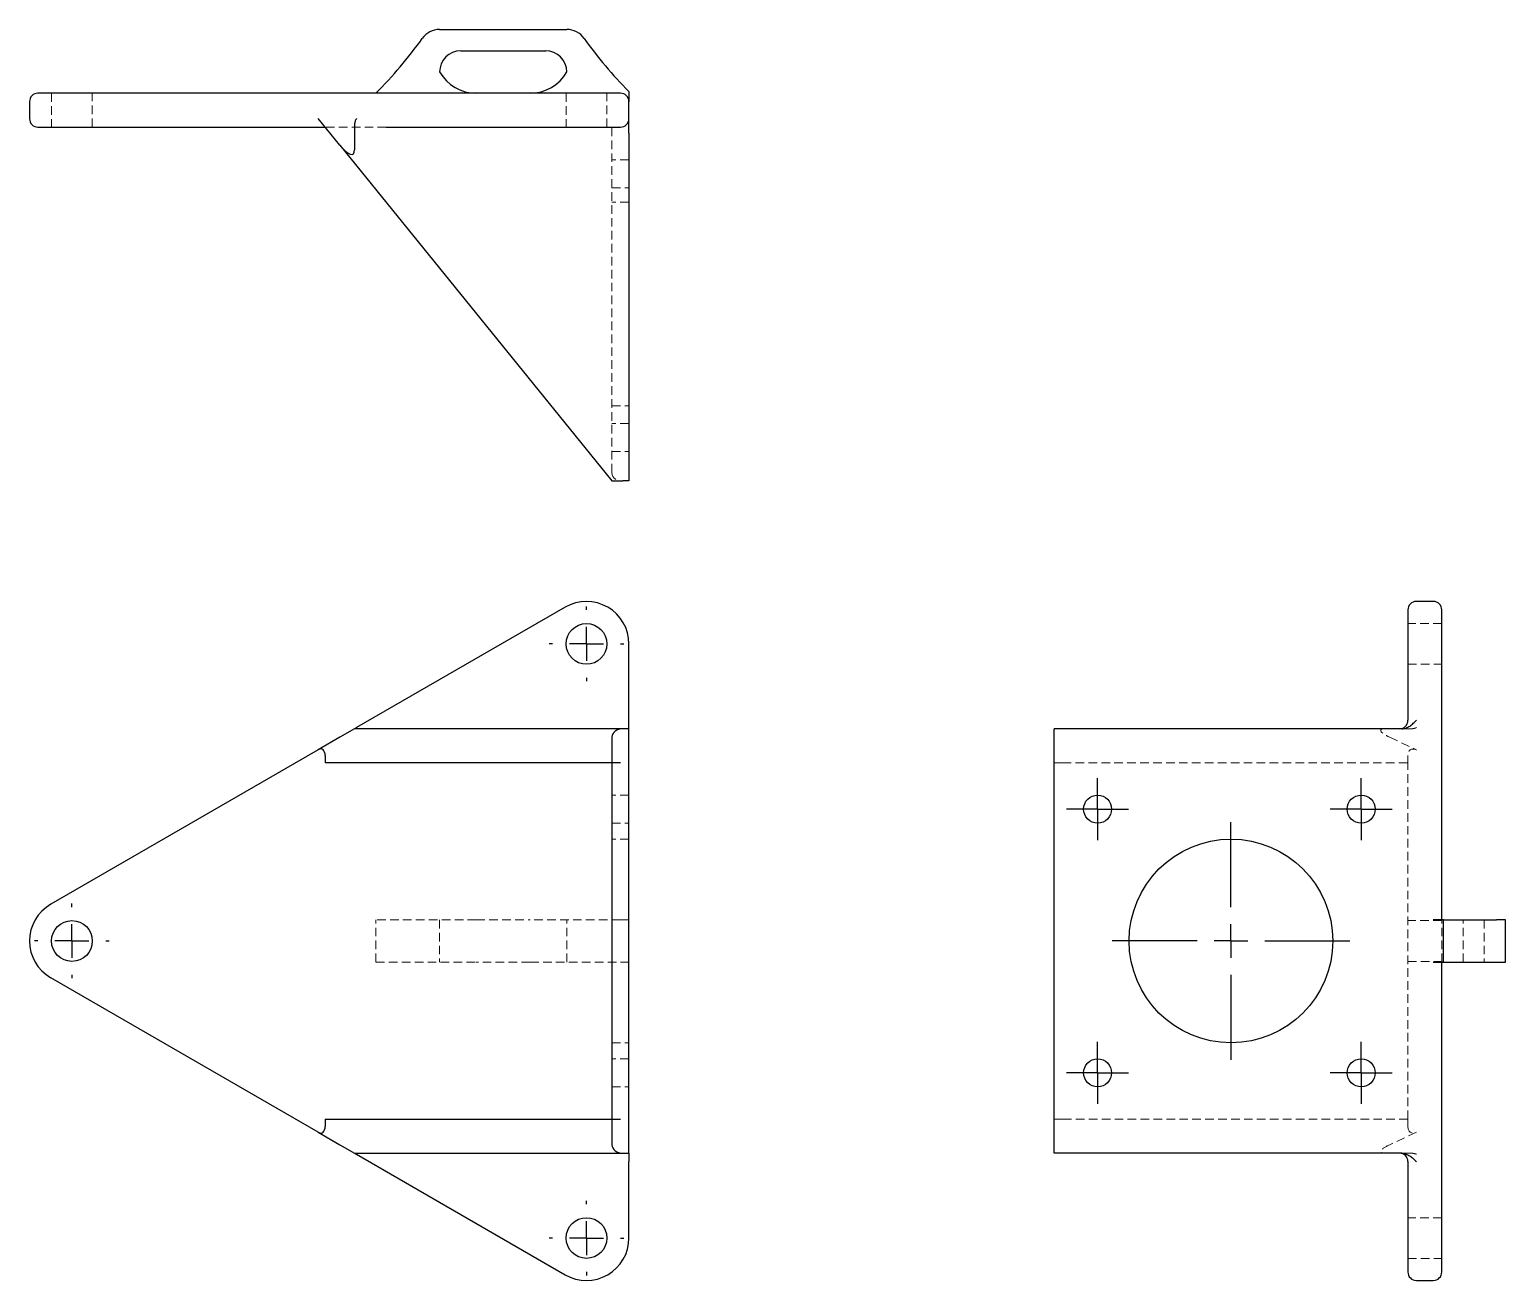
# Model space of a CAD drawing. Header units: millimetres. Extents: x 39 to 256, y 7 to 191.
import ezdxf

# ---------------------------------------------------------------- set-up
doc = ezdxf.new("R2010")
doc.units = ezdxf.units.MM
doc.linetypes.add('HIDDEN', pattern=[1.905, 1.27, -0.635])
doc.layers.add('10', color=7, linetype='Continuous')

# ---------------------------------------------------------------- blocks, each defined once
blk = doc.blocks.new('SW_CENTERMARKSYMBOL_0')
at = {"layer": '10', "color": 0}
for p, q in [((0, 5), (0, 5.5)), ((0, 0), (0, 2.5)), ((-5, 0), (-5.5, 0)), ((0, 0), (-2.5, 0)), ((0, 0), (0, -2.5)), ((0, 0), (2.5, 0)), ((5, 0), (5.5, 0)), ((0, -5), (0, -5.5))]:
    blk.add_line(p, q, dxfattribs=at)
blk = doc.blocks.new('SW_CENTERMARKSYMBOL_1')
at = {"layer": '10', "color": 0}
for p, q in [((0, 5), (0, 5.5)), ((0, 0), (0, 2.5)), ((-5, 0), (-5.5, 0)), ((0, 0), (-2.5, 0)), ((0, 0), (0, -2.5)), ((0, 0), (2.5, 0)), ((5, 0), (5.5, 0)), ((0, -5), (0, -5.5))]:
    blk.add_line(p, q, dxfattribs=at)
blk = doc.blocks.new('SW_CENTERMARKSYMBOL_2')
at = {"layer": '10', "color": 0}
for p, q in [((0, 5), (0, 5.5)), ((0, 0), (0, 2.5)), ((-5, 0), (-5.5, 0)), ((0, 0), (-2.5, 0)), ((0, 0), (0, -2.5)), ((0, 0), (2.5, 0)), ((5, 0), (5.5, 0)), ((0, -5), (0, -5.5))]:
    blk.add_line(p, q, dxfattribs=at)
blk = doc.blocks.new('SW_CENTERMARKSYMBOL_3')
at = {"layer": '10', "color": 0}
for p, q in [((0, 2.5), (0, 4.5625)), ((0, 0), (0, 2.5)), ((-2.5, 0), (-4.5625, 0)), ((0, 0), (-2.5, 0)), ((0, 0), (0, -2.5)), ((0, 0), (2.5, 0)), ((2.5, 0), (4.5625, 0)), ((0, -2.5), (0, -4.5625))]:
    blk.add_line(p, q, dxfattribs=at)
blk = doc.blocks.new('SW_CENTERMARKSYMBOL_4')
at = {"layer": '10', "color": 0}
for p, q in [((0, 2.5), (0, 4.5625)), ((0, 0), (0, 2.5)), ((-2.5, 0), (-4.5625, 0)), ((0, 0), (-2.5, 0)), ((0, 0), (0, -2.5)), ((0, 0), (2.5, 0)), ((2.5, 0), (4.5625, 0)), ((0, -2.5), (0, -4.5625))]:
    blk.add_line(p, q, dxfattribs=at)
blk = doc.blocks.new('SW_CENTERMARKSYMBOL_5')
at = {"layer": '10', "color": 0}
for p, q in [((0, 5), (0, 17.5)), ((0, 0), (0, 2.5)), ((-5, 0), (-17.5, 0)), ((0, 0), (-2.5, 0)), ((0, 0), (0, -2.5)), ((0, 0), (2.5, 0)), ((5, 0), (17.5, 0)), ((0, -5), (0, -17.5))]:
    blk.add_line(p, q, dxfattribs=at)
blk = doc.blocks.new('SW_CENTERMARKSYMBOL_6')
at = {"layer": '10', "color": 0}
for p, q in [((0, 2.5), (0, 4.5625)), ((0, 0), (0, 2.5)), ((-2.5, 0), (-4.5625, 0)), ((0, 0), (-2.5, 0)), ((0, 0), (0, -2.5)), ((0, 0), (2.5, 0)), ((2.5, 0), (4.5625, 0)), ((0, -2.5), (0, -4.5625))]:
    blk.add_line(p, q, dxfattribs=at)
blk = doc.blocks.new('SW_CENTERMARKSYMBOL_7')
at = {"layer": '10', "color": 0}
for p, q in [((0, 2.5), (0, 4.5625)), ((0, 0), (0, 2.5)), ((-2.5, 0), (-4.5625, 0)), ((0, 0), (-2.5, 0)), ((0, 0), (0, -2.5)), ((0, 0), (2.5, 0)), ((2.5, 0), (4.5625, 0)), ((0, -2.5), (0, -4.5625))]:
    blk.add_line(p, q, dxfattribs=at)

msp = doc.modelspace()

# ---------------------------------------------------------------- linework, layer by layer
at = {"color": 7, "linetype": 'Continuous', "lineweight": 25}
for p, q in [((99.25, 191.24), (118, 191.24)), ((102.38, 188.11), (114.88, 188.11)), ((38.86, 180.61), (38.86, 178.11)), ((42.61, 181.86), (40.11, 181.86)), ((118.39, 181.86), (42.61, 181.86)), ((125.89, 181.86), (118.39, 181.86)), ((127.14, 182.1), (127.14, 180.61)), ((127.14, 178.11), (127.14, 180.61)), ((40.11, 176.86), (42.61, 176.86)), ((42.61, 176.86), (82.41, 176.86)), ((84.57, 174.19), (81.39, 178.11)), ((86.74, 177.21), (86.74, 173.51)), ((91.4, 176.86), (118.39, 176.86)), ((118.39, 176.86), (125.89, 176.86)), ((84.57, 174.19), (124.64, 124.76)), ((127.14, 175.95), (127.14, 124.76)), ((124.64, 124.76), (126.25, 124.76)), ((127.14, 124.76), (126.25, 124.76)), ((245.61, 107), (243.11, 107)), ((117.76, 106.16), (87.03, 88.42)), ((241.86, 105.75), (241.86, 100.75)), ((246.86, 100.75), (246.86, 105.75)), ((127.14, 89.5), (127.14, 100.75)), ((241.86, 100.75), (241.86, 89.5)), ((246.86, 60.12), (246.86, 100.75)), ((84.57, 87), (81.39, 85.17)), ((86.74, 88.25), (84.57, 87)), ((126.25, 88.25), (86.74, 88.25)), ((124.64, 87), (124.64, 83.25)), ((127.14, 88.25), (126.25, 88.25)), ((127.14, 25.75), (127.14, 88.25)), ((189.76, 25.75), (189.76, 88.25)), ((240.95, 88.25), (189.76, 88.25)), ((81.39, 85.17), (41.99, 62.41)), ((82.41, 84.31), (82.41, 83.25)), ((124.64, 83.25), (82.41, 83.25)), ((124.64, 83.25), (124.64, 30.75)), ((125.89, 83.25), (124.64, 83.25)), ((247.1, 60.12), (245.61, 60.12)), ((247.1, 53.88), (247.1, 60.12)), ((247.1, 60.12), (254.93, 60.12)), ((256.24, 60.12), (254.93, 60.12)), ((256.24, 53.88), (256.24, 60.12)), ((245.61, 53.88), (247.1, 53.88)), ((246.86, 13.25), (246.86, 53.88)), ((247.1, 53.88), (254.93, 53.88)), ((254.93, 53.88), (256.24, 53.88)), ((81.39, 28.83), (41.99, 51.59)), ((82.41, 30.75), (82.41, 29.69)), ((82.41, 30.75), (124.64, 30.75)), ((124.64, 30.75), (124.64, 27)), ((124.64, 30.75), (125.89, 30.75)), ((81.39, 28.83), (84.57, 27)), ((84.57, 27), (86.74, 25.75)), ((86.74, 25.75), (126.25, 25.75)), ((87.03, 25.58), (117.76, 7.84)), ((126.25, 25.75), (127.14, 25.75)), ((127.14, 13.25), (127.14, 24.5)), ((240.95, 25.75), (189.76, 25.75)), ((241.86, 24.5), (241.86, 13.25)), ((241.86, 13.25), (241.86, 8.25)), ((246.86, 8.25), (246.86, 13.25)), ((243.11, 7), (245.61, 7))]:
    msp.add_line(p, q, dxfattribs=at)
at = {"color": 7, "linetype": 'HIDDEN', "lineweight": 18}
for p, q in [((42.11, 181.86), (42.11, 176.86)), ((48.11, 176.86), (48.11, 181.86)), ((117.89, 181.86), (117.89, 176.86)), ((123.89, 176.86), (123.89, 181.86)), ((91.4, 176.86), (82.41, 176.86)), ((124.64, 126.01), (124.64, 176.86)), ((127.14, 172.05), (124.64, 172.05)), ((124.64, 167.93), (127.14, 167.93)), ((127.14, 165.81), (124.64, 165.81)), ((124.64, 135.81), (127.14, 135.81)), ((127.14, 133.22), (124.64, 133.22)), ((124.64, 129.1), (127.14, 129.1)), ((246.86, 103.75), (241.86, 103.75)), ((241.86, 97.75), (246.86, 97.75)), ((239.19, 87), (243.11, 85.17)), ((242.21, 88.25), (240.95, 88.25)), ((189.76, 83.25), (191.01, 83.25)), ((191.01, 83.25), (241.86, 83.25)), ((241.86, 84.31), (241.86, 83.25)), ((241.86, 30.75), (241.86, 83.25)), ((127.14, 78.49), (124.64, 78.49)), ((124.64, 74.36), (127.14, 74.36)), ((127.14, 72), (124.64, 72)), ((89.88, 53.88), (89.88, 60.12)), ((104.66, 60.12), (89.88, 60.12)), ((99.25, 60.12), (99.25, 53.88)), ((104.66, 60.12), (112.59, 60.12)), ((125.89, 60.12), (112.59, 60.12)), ((118, 53.88), (118, 60.12)), ((127.14, 60.12), (125.89, 60.12)), ((246.86, 60), (241.86, 60)), ((246.86, 53.88), (246.86, 60.12)), ((249.99, 53.88), (249.99, 60.12)), ((253.11, 60.12), (253.11, 53.88)), ((89.88, 53.88), (104.66, 53.88)), ((112.59, 53.88), (104.66, 53.88)), ((112.59, 53.88), (125.89, 53.88)), ((125.89, 53.88), (127.14, 53.88)), ((241.86, 54), (246.86, 54)), ((124.64, 42), (127.14, 42)), ((127.14, 39.64), (124.64, 39.64)), ((124.64, 35.51), (127.14, 35.51)), ((189.76, 30.75), (191.01, 30.75)), ((241.86, 30.75), (191.01, 30.75)), ((241.86, 30.75), (241.86, 29.69)), ((243.11, 28.83), (239.19, 27)), ((240.95, 25.75), (242.21, 25.75)), ((246.86, 16.25), (241.86, 16.25)), ((241.86, 10.25), (246.86, 10.25))]:
    msp.add_line(p, q, dxfattribs=at)
at = {"color": 7, "linetype": 'Continuous', "lineweight": 25}
for centre, radius in [((120.89, 100.75), 3), ((196.16, 76.42), 2.06), ((234.99, 76.42), 2.06), ((215.81, 57), 15), ((45.11, 57), 3), ((196.16, 37.58), 2.06), ((234.99, 37.58), 2.06), ((120.89, 13.25), 3)]:
    msp.add_circle(centre, radius, dxfattribs=at)
for centre, radius, start, end in [((43.86, 227.77), 65, 315.0718, 324.4029), ((99.25, 188.11), 3.13, 90, 144.4029), ((118, 188.11), 3.13, 35.5971, 90), ((173.39, 227.77), 65, 215.5971, 224.6324), ((102.38, 184.99), 3.12, 90, 180), ((114.88, 184.99), 3.12, 0, 90), ((104.66, 188.11), 6.25, 210, 270), ((112.59, 188.11), 6.25, 270, 330), ((40.11, 180.61), 1.25, 90, 180), ((125.89, 180.61), 1.25, 0, 90), ((40.11, 178.11), 1.25, 180, 270), ((125.89, 178.11), 1.25, 270, 0), ((120.89, 100.75), 6.25, 0, 120), ((243.11, 105.75), 1.25, 90, 180), ((245.61, 105.75), 1.25, 0, 90), ((240.61, 89.5), 1.25, 270, 0), ((45.11, 57), 6.25, 120, 240), ((240.61, 24.5), 1.25, 0, 90), ((120.89, 13.25), 6.25, 240, 0), ((243.11, 8.25), 1.25, 180, 270), ((245.61, 8.25), 1.25, 270, 0)]:
    msp.add_arc(centre, radius, start, end, dxfattribs=at)
at = {"color": 7, "linetype": 'HIDDEN', "lineweight": 18}
msp.add_arc((125.89, 126.01), 1.25, 180, 270, dxfattribs=at)
at = {"color": 7, "linetype": 'Continuous', "lineweight": 25}
for centre, major_axis, ratio, start_param, end_param in [((84.57, 176.18), (-1.93, 3.28), 0.29666, 2.036628, 3.607424), ((126.25, 87), (-1.61, 0), 0.776847, 4.712389, 6.283185), ((81.39, 83.72), (0.56, 1.53), 0.553353, 5.297646, 6.868442), ((81.39, 30.28), (-0.56, 1.53), 0.553353, 2.556336, 4.127132), ((126.25, 27), (-1.61, 0), 0.776847, 0, 1.570796)]:
    msp.add_ellipse(centre, major_axis=major_axis, ratio=ratio, start_param=start_param, end_param=end_param, dxfattribs=at)
at = {"color": 7, "linetype": 'HIDDEN', "lineweight": 18}
for centre, major_axis, ratio, start_param, end_param in [((241.18, 87), (3.32, -1.05), 0.204566, 2.567003, 4.137799), ((243.11, 83.72), (-0.84, 1.46), 0.634602, 5.550482, 7.121278), ((243.11, 30.28), (0.84, 1.46), 0.634602, 2.3035, 3.874296), ((241.18, 27), (3.32, 1.05), 0.204566, 2.145386, 3.716183)]:
    msp.add_ellipse(centre, major_axis=major_axis, ratio=ratio, start_param=start_param, end_param=end_param, dxfattribs=at)
at = {"color": 7, "linetype": 'Continuous', "lineweight": 25}
for points, knots in [([(87.03, 178.11), (87.01, 178.09), (86.98, 178.05), (86.93, 177.98), (86.86, 177.86), (86.8, 177.68), (86.76, 177.51), (86.74, 177.36), (86.74, 177.28), (86.74, 177.23), (86.74, 177.21)], [0, 0, 0, 0, 0.078628, 0.166554, 0.305586, 0.499636, 0.749615, 0.849831, 0.960551, 1, 1, 1, 1]), ([(127.14, 175.95), (127.14, 176.16), (127.14, 176.37), (127.14, 176.78), (127.14, 176.97), (127.14, 177.32), (127.14, 177.49), (127.14, 177.81), (127.14, 177.96), (127.14, 178.11)], [0, 0, 0, 0, 0.25, 0.25, 0.5, 0.5, 0.75, 0.75, 1, 1, 1, 1]), ([(127.14, 88.25), (127.14, 88.25), (127.14, 88.29), (127.14, 88.44), (127.14, 88.54), (127.14, 88.77), (127.14, 88.91), (127.14, 89.2), (127.14, 89.35), (127.14, 89.5)], [0, 0, 0, 0, 0.25, 0.25, 0.5, 0.5, 0.75, 0.75, 1, 1, 1, 1]), ([(240.95, 88.25), (241.16, 88.25), (241.37, 88.29), (241.78, 88.44), (241.97, 88.54), (242.32, 88.77), (242.49, 88.91), (242.81, 89.2), (242.96, 89.35), (243.11, 89.5)], [0, 0, 0, 0, 0.25, 0.25, 0.5, 0.5, 0.75, 0.75, 1, 1, 1, 1]), ([(87.03, 88.42), (87.01, 88.41), (86.98, 88.39), (86.93, 88.36), (86.86, 88.32), (86.8, 88.28), (86.76, 88.26), (86.74, 88.25), (86.74, 88.25), (86.74, 88.25), (86.74, 88.25)], [0, 0, 0, 0, 0.078628, 0.166554, 0.305586, 0.499636, 0.749615, 0.849831, 0.960551, 1, 1, 1, 1]), ([(86.74, 25.75), (86.74, 25.75), (86.74, 25.75), (86.74, 25.75), (86.75, 25.74), (86.77, 25.73), (86.81, 25.71), (86.87, 25.67), (86.95, 25.63), (87, 25.6), (87.03, 25.58)], [0, 0, 0, 0, 0.030866, 0.116619, 0.250326, 0.380224, 0.500616, 0.712185, 0.873989, 1, 1, 1, 1]), ([(127.14, 25.75), (127.14, 25.75), (127.14, 25.71), (127.14, 25.56), (127.14, 25.46), (127.14, 25.23), (127.14, 25.09), (127.14, 24.8), (127.14, 24.65), (127.14, 24.5)], [0, 0, 0, 0, 0.25, 0.25, 0.5, 0.5, 0.75, 0.75, 1, 1, 1, 1]), ([(240.95, 25.75), (241.16, 25.75), (241.37, 25.71), (241.78, 25.56), (241.97, 25.46), (242.32, 25.23), (242.49, 25.09), (242.81, 24.8), (242.96, 24.65), (243.11, 24.5)], [0, 0, 0, 0, 0.25, 0.25, 0.5, 0.5, 0.75, 0.75, 1, 1, 1, 1])]:
    msp.add_open_spline(points, degree=3, knots=knots, dxfattribs=at)
at = {"color": 7, "linetype": 'HIDDEN', "lineweight": 18}
for points, knots in [([(243.11, 88.42), (243.09, 88.41), (243.05, 88.39), (242.98, 88.36), (242.86, 88.32), (242.68, 88.28), (242.51, 88.26), (242.36, 88.25), (242.28, 88.25), (242.23, 88.25), (242.21, 88.25)], [0, 0, 0, 0, 0.078628, 0.166554, 0.305586, 0.499636, 0.749615, 0.849831, 0.960551, 1, 1, 1, 1]), ([(242.21, 25.75), (242.22, 25.75), (242.26, 25.75), (242.34, 25.75), (242.46, 25.74), (242.58, 25.73), (242.73, 25.71), (242.88, 25.67), (243.01, 25.63), (243.08, 25.6), (243.11, 25.58)], [0, 0, 0, 0, 0.030866, 0.116619, 0.250326, 0.380224, 0.500616, 0.712185, 0.873989, 1, 1, 1, 1])]:
    msp.add_open_spline(points, degree=3, knots=knots, dxfattribs=at)

# ---------------------------------------------------------------- block references
at = {"layer": '10'}
for name, p in [('SW_CENTERMARKSYMBOL_0', (120.89, 100.75)), ('SW_CENTERMARKSYMBOL_4', (196.16, 76.42)), ('SW_CENTERMARKSYMBOL_3', (234.99, 76.42)), ('SW_CENTERMARKSYMBOL_5', (215.81, 57)), ('SW_CENTERMARKSYMBOL_1', (45.11, 57)), ('SW_CENTERMARKSYMBOL_6', (196.16, 37.58)), ('SW_CENTERMARKSYMBOL_7', (234.99, 37.58)), ('SW_CENTERMARKSYMBOL_2', (120.89, 13.25))]:
    msp.add_blockref(name, p, dxfattribs=at)

doc.saveas('drawing.dxf')
